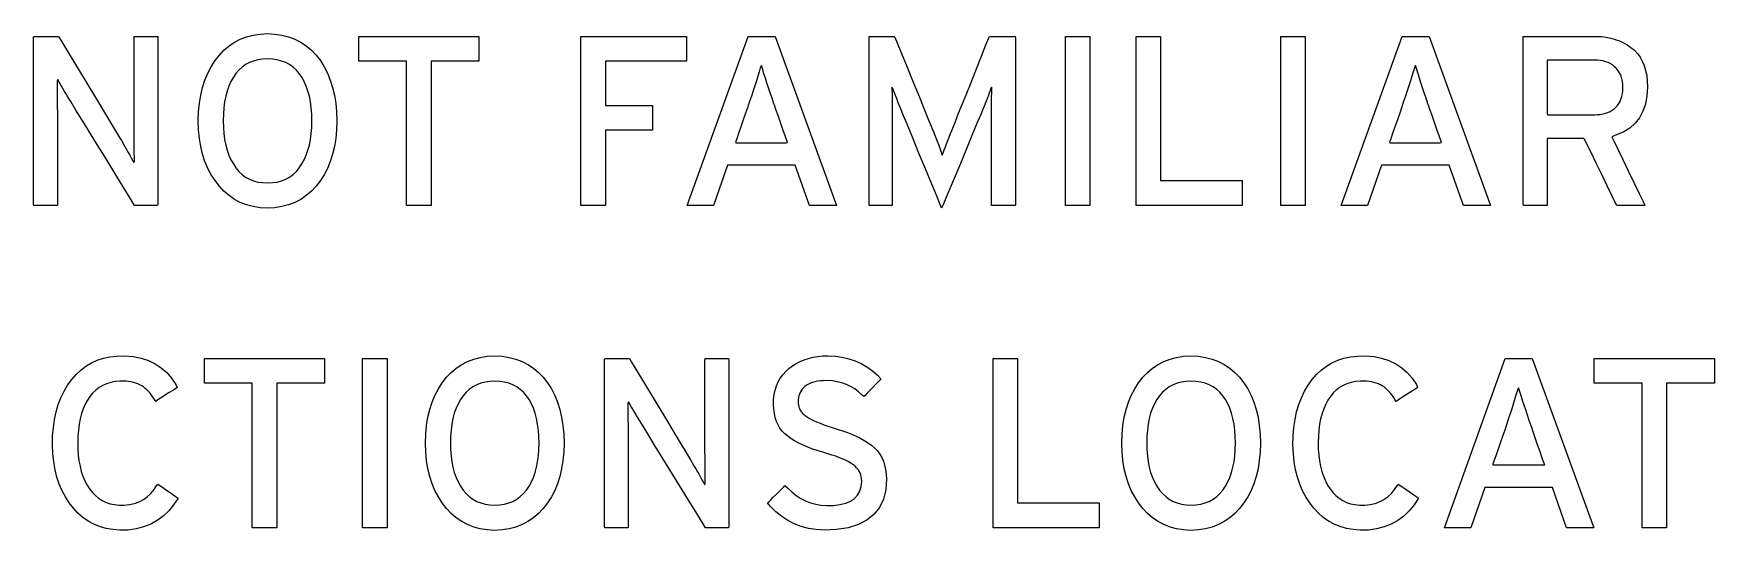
# Model space of a CAD drawing. Extents: x 1 to 47.7, y 0.2 to 33.4.
# Drawn here: x 3.516 to 6.127, y 24.892 to 25.662 of the extents above; entities that cross this region are included whole.
import ezdxf

# ---------------------------------------------------------------- set-up
doc = ezdxf.new("R2010")
doc.units = 0
doc.header["$MEASUREMENT"] = 0
doc.layers.add('6_0____DWG', color=7, linetype='CONTINUOUS')

msp = doc.modelspace()

# ---------------------------------------------------------------- linework, layer by layer
at = {"layer": '6_0____DWG'}
for points in [[(3.9873, 25.5271), (3.9869, 25.5132), (3.9856, 25.4999), (3.9836, 25.4872), (3.9808, 25.4753), (3.9772, 25.464), (3.9729, 25.4534), (3.9678, 25.4435), (3.9619, 25.4343), (3.9551, 25.4256), (3.9478, 25.4178), (3.9398, 25.4111), (3.9312, 25.4053), (3.922, 25.4006), (3.9123, 25.3968), (3.902, 25.3941), (3.891, 25.3923), (3.8795, 25.3916), (3.8681, 25.3923), (3.8573, 25.3941), (3.847, 25.3968), (3.8374, 25.4006), (3.8284, 25.4053), (3.8199, 25.4111), (3.8121, 25.4178), (3.8049, 25.4256), (3.7982, 25.4343), (3.7921, 25.4435), (3.7869, 25.4534), (3.7824, 25.464), (3.7787, 25.4753), (3.7759, 25.4872), (3.7738, 25.4999), (3.7725, 25.5132), (3.7721, 25.5271), (3.7725, 25.5411), (3.7738, 25.5544), (3.7759, 25.5671), (3.7787, 25.5791), (3.7824, 25.5904), (3.7869, 25.6011), (3.7921, 25.6111), (3.7982, 25.6205), (3.8049, 25.6291), (3.8121, 25.6368), (3.8199, 25.6434), (3.8284, 25.6491), (3.8374, 25.6538), (3.847, 25.6574), (3.8573, 25.6601), (3.8681, 25.6618), (3.8795, 25.6624), (3.891, 25.6618), (3.902, 25.6601), (3.9123, 25.6574), (3.922, 25.6538), (3.9312, 25.6491), (3.9398, 25.6434), (3.9478, 25.6368), (3.9551, 25.6291), (3.9619, 25.6205), (3.9678, 25.6111), (3.9729, 25.6011), (3.9772, 25.5904), (3.9808, 25.5791), (3.9836, 25.5671), (3.9856, 25.5544), (3.9869, 25.5411)], [(3.6733, 25.3958), (3.6696, 25.4018), (3.6598, 25.4179), (3.6456, 25.4409), (3.6289, 25.468), (3.6115, 25.4962), (3.5954, 25.5225), (3.5822, 25.5438), (3.574, 25.5573), (3.5713, 25.5616), (3.5688, 25.5657), (3.5665, 25.5697), (3.5641, 25.5736), (3.5619, 25.5774), (3.5598, 25.581), (3.5577, 25.5845), (3.5557, 25.588), (3.5538, 25.5913), (3.553, 25.5891), (3.553, 25.5828), (3.5531, 25.5763), (3.5531, 25.5696), (3.5531, 25.5627), (3.5532, 25.5556), (3.5532, 25.5482), (3.5533, 25.5407), (3.5534, 25.533), (3.5534, 25.5282), (3.5534, 25.516), (3.5534, 25.4976), (3.5534, 25.4755), (3.5534, 25.4522), (3.5534, 25.4301), (3.5534, 25.4117), (3.5534, 25.3995), (3.5534, 25.3958), (3.5516, 25.3958), (3.5478, 25.3958), (3.5424, 25.3958), (3.5363, 25.3958), (3.53, 25.3958), (3.5242, 25.3958), (3.5196, 25.3958), (3.5169, 25.3958), (3.5164, 25.3977), (3.5164, 25.4147), (3.5164, 25.4456), (3.5164, 25.4857), (3.5164, 25.5303), (3.5164, 25.5744), (3.5164, 25.6135), (3.5164, 25.6428), (3.5164, 25.6574), (3.5172, 25.6582), (3.5204, 25.6582), (3.5254, 25.6582), (3.5316, 25.6582), (3.5382, 25.6582), (3.5446, 25.6582), (3.5501, 25.6582), (3.5538, 25.6582), (3.5553, 25.6582), (3.5588, 25.6524), (3.5682, 25.6368), (3.5817, 25.6143), (3.5976, 25.588), (3.6142, 25.5606), (3.6296, 25.535), (3.6421, 25.5142), (3.65, 25.5011), (3.6527, 25.4966), (3.6556, 25.4918), (3.6583, 25.4871), (3.6609, 25.4825), (3.6634, 25.4782), (3.6657, 25.474), (3.668, 25.4699), (3.6701, 25.4661), (3.6722, 25.4624), (3.6729, 25.4645), (3.6729, 25.471), (3.6728, 25.4777), (3.6728, 25.4846), (3.6727, 25.4916), (3.6727, 25.4989), (3.6726, 25.5063), (3.6726, 25.5139), (3.6726, 25.5217), (3.6726, 25.5265), (3.6726, 25.5386), (3.6726, 25.5569), (3.6726, 25.5789), (3.6726, 25.6021), (3.6726, 25.6241), (3.6726, 25.6424), (3.6726, 25.6546), (3.6727, 25.6582), (3.6744, 25.6582), (3.6782, 25.6582), (3.6836, 25.6582), (3.6897, 25.6582), (3.696, 25.6582), (3.7018, 25.6582), (3.7064, 25.6582), (3.7091, 25.6582), (3.7096, 25.6564), (3.7096, 25.6394), (3.7096, 25.6084), (3.7096, 25.5683), (3.7096, 25.5238), (3.7096, 25.4796), (3.7096, 25.4405), (3.7096, 25.4113), (3.7096, 25.3967), (3.7089, 25.3958), (3.7059, 25.3958), (3.7012, 25.3958), (3.6954, 25.3958), (3.6892, 25.3958), (3.6833, 25.3958), (3.6782, 25.3958), (3.6747, 25.3958)], [(5.004, 25.3957), (5.004, 25.4007), (5.004, 25.4141), (5.004, 25.4333), (5.004, 25.4559), (5.004, 25.4796), (5.004, 25.5017), (5.004, 25.5198), (5.004, 25.5315), (5.004, 25.536), (5.004, 25.5424), (5.004, 25.5485), (5.0041, 25.5543), (5.0041, 25.5598), (5.0042, 25.5649), (5.0043, 25.5698), (5.0045, 25.5743), (5.0046, 25.5785), (5.0041, 25.5792), (5.0027, 25.5755), (5.0011, 25.5715), (4.9995, 25.5672), (4.9977, 25.5626), (4.9957, 25.5577), (4.9937, 25.5526), (4.9915, 25.5471), (4.9892, 25.5413), (4.9874, 25.5369), (4.9825, 25.5254), (4.9747, 25.5067), (4.965, 25.4836), (4.9546, 25.4585), (4.9444, 25.4341), (4.9356, 25.4131), (4.9293, 25.3981), (4.9266, 25.3917), (4.9249, 25.3959), (4.9194, 25.4092), (4.9111, 25.4291), (4.9013, 25.4529), (4.8909, 25.4781), (4.8811, 25.5019), (4.8728, 25.5218), (4.8673, 25.5351), (4.8653, 25.54), (4.863, 25.5458), (4.8608, 25.5514), (4.8587, 25.5566), (4.8568, 25.5616), (4.8549, 25.5662), (4.8532, 25.5706), (4.8516, 25.5746), (4.8501, 25.5784), (4.8493, 25.5794), (4.8494, 25.5753), (4.8496, 25.5708), (4.8497, 25.566), (4.8498, 25.561), (4.8498, 25.5556), (4.8499, 25.5498), (4.8499, 25.5438), (4.85, 25.5375), (4.85, 25.533), (4.85, 25.523), (4.85, 25.5061), (4.85, 25.4847), (4.85, 25.4612), (4.85, 25.4381), (4.85, 25.4179), (4.85, 25.4031), (4.85, 25.396), (4.8492, 25.3957), (4.8461, 25.3957), (4.8415, 25.3957), (4.8358, 25.3957), (4.8297, 25.3957), (4.8238, 25.3957), (4.8188, 25.3957), (4.8154, 25.3957), (4.8141, 25.3957), (4.8141, 25.4052), (4.8141, 25.4304), (4.8141, 25.4668), (4.8141, 25.5096), (4.8141, 25.5542), (4.8141, 25.596), (4.8141, 25.6303), (4.8141, 25.6524), (4.8142, 25.6582), (4.8162, 25.6582), (4.8204, 25.6582), (4.8261, 25.6582), (4.8327, 25.6582), (4.8393, 25.6582), (4.8454, 25.6582), (4.8502, 25.6582), (4.853, 25.6582), (4.8539, 25.6572), (4.8576, 25.6481), (4.8642, 25.6317), (4.8729, 25.6105), (4.8824, 25.587), (4.892, 25.5636), (4.9004, 25.5428), (4.9068, 25.5271), (4.9101, 25.519), (4.912, 25.5146), (4.9143, 25.5089), (4.9165, 25.5034), (4.9186, 25.4981), (4.9206, 25.4929), (4.9225, 25.4879), (4.9243, 25.483), (4.926, 25.4784), (4.9275, 25.4738), (4.9291, 25.4773), (4.9307, 25.4819), (4.9325, 25.4866), (4.9343, 25.4916), (4.9363, 25.4967), (4.9383, 25.502), (4.9405, 25.5075), (4.9428, 25.5132), (4.9449, 25.5185), (4.9474, 25.5246), (4.953, 25.5388), (4.961, 25.5587), (4.9702, 25.5817), (4.9796, 25.6054), (4.9884, 25.6274), (4.9954, 25.645), (4.9998, 25.6559), (5.0009, 25.6582), (5.0032, 25.6582), (5.0078, 25.6582), (5.0138, 25.6582), (5.0206, 25.6582), (5.0275, 25.6582), (5.0336, 25.6582), (5.0384, 25.6582), (5.041, 25.6582), (5.0413, 25.6552), (5.0413, 25.6364), (5.0413, 25.6044), (5.0413, 25.5639), (5.0413, 25.5195), (5.0413, 25.4759), (5.0413, 25.4377), (5.0413, 25.4096), (5.0413, 25.3962), (5.0405, 25.3957), (5.0373, 25.3957), (5.0324, 25.3957), (5.0265, 25.3957), (5.0202, 25.3957), (5.0141, 25.3957), (5.0089, 25.3957), (5.0053, 25.3957)], [(6.0229, 25.5798), (6.022, 25.5658), (6.0196, 25.5532), (6.0157, 25.542), (6.0104, 25.532), (6.0037, 25.5234), (5.9955, 25.516), (5.9858, 25.51), (5.9748, 25.5054), (5.9672, 25.5025), (5.9704, 25.4959), (5.9765, 25.4834), (5.9844, 25.4669), (5.9933, 25.4486), (6.0021, 25.4304), (6.01, 25.4142), (6.0158, 25.4021), (6.0187, 25.3961), (6.018, 25.3958), (6.0143, 25.3958), (6.0085, 25.3958), (6.0014, 25.3958), (5.9938, 25.3958), (5.9865, 25.3958), (5.9804, 25.3958), (5.9763, 25.3958), (5.9749, 25.3959), (5.9727, 25.4004), (5.9675, 25.4111), (5.9602, 25.4262), (5.9517, 25.4437), (5.943, 25.4615), (5.9351, 25.4779), (5.9288, 25.4909), (5.9251, 25.4985), (5.9241, 25.4997), (5.9202, 25.4997), (5.9133, 25.4997), (5.9043, 25.4997), (5.8945, 25.4997), (5.8848, 25.4997), (5.8763, 25.4997), (5.87, 25.4997), (5.8672, 25.4997), (5.8671, 25.4971), (5.8671, 25.4878), (5.8671, 25.4737), (5.8671, 25.4567), (5.8671, 25.4388), (5.8671, 25.4218), (5.8671, 25.4077), (5.8671, 25.3985), (5.8671, 25.3958), (5.8652, 25.3958), (5.8612, 25.3958), (5.8556, 25.3958), (5.8493, 25.3958), (5.8429, 25.3958), (5.8371, 25.3958), (5.8326, 25.3958), (5.8301, 25.3958), (5.8298, 25.3988), (5.8298, 25.418), (5.8298, 25.4508), (5.8298, 25.4922), (5.8298, 25.5374), (5.8298, 25.5815), (5.8298, 25.6195), (5.8298, 25.6467), (5.8298, 25.6581), (5.8332, 25.6582), (5.8437, 25.6582), (5.8592, 25.6582), (5.8776, 25.6582), (5.8969, 25.6582), (5.9149, 25.6582), (5.9297, 25.6582), (5.939, 25.6582), (5.9434, 25.6582), (5.9512, 25.6578), (5.9586, 25.6569), (5.9658, 25.6555), (5.9727, 25.6536), (5.9792, 25.6513), (5.9855, 25.6484), (5.9914, 25.645), (5.997, 25.6411), (6.0024, 25.6366), (6.0071, 25.6315), (6.0112, 25.6259), (6.0147, 25.6196), (6.0176, 25.6128), (6.0199, 25.6054), (6.0215, 25.5975), (6.0225, 25.5889)], [(3.9486, 25.5271), (3.9483, 25.5374), (3.9476, 25.5472), (3.9464, 25.5565), (3.9447, 25.5652), (3.9425, 25.5733), (3.9399, 25.581), (3.9368, 25.5881), (3.9332, 25.5947), (3.929, 25.6006), (3.9245, 25.6059), (3.9194, 25.6104), (3.9139, 25.6143), (3.9079, 25.6174), (3.9015, 25.6199), (3.8946, 25.6217), (3.8873, 25.6228), (3.8795, 25.6233), (3.8719, 25.6228), (3.8647, 25.6217), (3.8579, 25.6199), (3.8516, 25.6174), (3.8457, 25.6143), (3.8403, 25.6104), (3.8353, 25.6059), (3.8307, 25.6006), (3.8266, 25.5947), (3.8229, 25.5881), (3.8197, 25.581), (3.817, 25.5733), (3.8148, 25.5652), (3.813, 25.5565), (3.8118, 25.5472), (3.8111, 25.5374), (3.8108, 25.5271), (3.8111, 25.5169), (3.8118, 25.5073), (3.813, 25.4981), (3.8148, 25.4895), (3.817, 25.4814), (3.8197, 25.4738), (3.8229, 25.4668), (3.8266, 25.4603), (3.8307, 25.4542), (3.8353, 25.4487), (3.8403, 25.444), (3.8457, 25.4399), (3.8516, 25.4366), (3.8579, 25.4341), (3.8647, 25.4322), (3.8719, 25.4312), (3.8795, 25.4308), (3.8873, 25.4312), (3.8946, 25.4322), (3.9015, 25.4341), (3.9079, 25.4366), (3.9139, 25.4399), (3.9194, 25.444), (3.9245, 25.4487), (3.929, 25.4542), (3.9332, 25.4603), (3.9368, 25.4668), (3.9399, 25.4738), (3.9425, 25.4814), (3.9447, 25.4895), (3.9464, 25.4981), (3.9476, 25.5073), (3.9483, 25.5169)], [(4.6661, 25.5537), (4.6632, 25.5623), (4.6604, 25.5706), (4.6578, 25.5785), (4.6553, 25.5861), (4.6529, 25.5933), (4.6507, 25.6002), (4.6487, 25.6067), (4.6467, 25.6129), (4.645, 25.6093), (4.6431, 25.603), (4.6411, 25.5962), (4.6389, 25.5891), (4.6365, 25.5816), (4.6339, 25.5738), (4.6312, 25.5655), (4.6283, 25.5569), (4.6268, 25.5524), (4.6251, 25.5473), (4.6222, 25.539), (4.6186, 25.5287), (4.6148, 25.5178), (4.6112, 25.5075), (4.6083, 25.4992), (4.6066, 25.4941), (4.6068, 25.4932), (4.6125, 25.4932), (4.623, 25.4932), (4.6365, 25.4932), (4.6512, 25.4932), (4.6653, 25.4932), (4.6772, 25.4932), (4.685, 25.4932), (4.6872, 25.4933), (4.686, 25.4967), (4.6835, 25.5039), (4.6801, 25.5137), (4.6763, 25.5246), (4.6725, 25.5353), (4.6693, 25.5446), (4.667, 25.5512)], [(5.6818, 25.5537), (5.6789, 25.5623), (5.6761, 25.5706), (5.6735, 25.5785), (5.671, 25.5861), (5.6686, 25.5933), (5.6664, 25.6002), (5.6643, 25.6067), (5.6624, 25.6129), (5.6607, 25.6093), (5.6588, 25.603), (5.6568, 25.5962), (5.6546, 25.5891), (5.6522, 25.5816), (5.6496, 25.5738), (5.6469, 25.5655), (5.644, 25.5569), (5.6425, 25.5524), (5.6407, 25.5473), (5.6379, 25.539), (5.6343, 25.5287), (5.6305, 25.5178), (5.6269, 25.5075), (5.624, 25.4992), (5.6223, 25.4941), (5.6225, 25.4932), (5.6282, 25.4932), (5.6387, 25.4932), (5.6522, 25.4932), (5.6668, 25.4932), (5.681, 25.4932), (5.6929, 25.4932), (5.7007, 25.4932), (5.7028, 25.4933), (5.7017, 25.4967), (5.6991, 25.5039), (5.6958, 25.5137), (5.692, 25.5246), (5.6882, 25.5353), (5.685, 25.5446), (5.6827, 25.5512)], [(5.9845, 25.5787), (5.9843, 25.5835), (5.9837, 25.5881), (5.9829, 25.5923), (5.9817, 25.5963), (5.9802, 25.6), (5.9784, 25.6033), (5.9763, 25.6064), (5.9739, 25.6091), (5.9712, 25.6117), (5.9682, 25.614), (5.965, 25.6159), (5.9615, 25.6176), (5.9578, 25.6189), (5.9539, 25.62), (5.9497, 25.6207), (5.9452, 25.6211), (5.9412, 25.6213), (5.9375, 25.6213), (5.9293, 25.6213), (5.918, 25.6213), (5.9051, 25.6213), (5.8921, 25.6213), (5.8805, 25.6213), (5.8718, 25.6213), (5.8674, 25.6213), (5.8671, 25.6195), (5.8671, 25.6122), (5.8671, 25.6006), (5.8671, 25.5864), (5.8671, 25.5714), (5.8671, 25.5573), (5.8671, 25.5457), (5.8671, 25.5383), (5.8674, 25.5366), (5.8718, 25.5366), (5.8805, 25.5366), (5.8921, 25.5366), (5.9051, 25.5366), (5.918, 25.5366), (5.9293, 25.5366), (5.9375, 25.5366), (5.9412, 25.5366), (5.9452, 25.5367), (5.9495, 25.5371), (5.9537, 25.5378), (5.9576, 25.5388), (5.9612, 25.5401), (5.9647, 25.5417), (5.9679, 25.5435), (5.9709, 25.5457), (5.9736, 25.5482), (5.9761, 25.5509), (5.9783, 25.5539), (5.9801, 25.5573), (5.9816, 25.5609), (5.9828, 25.5649), (5.9837, 25.5692), (5.9843, 25.5738)], [(4.3402, 25.0271), (4.3397, 25.0132), (4.3385, 24.9999), (4.3364, 24.9872), (4.3337, 24.9753), (4.3301, 24.964), (4.3257, 24.9534), (4.3206, 24.9435), (4.3147, 24.9343), (4.308, 24.9256), (4.3006, 24.9178), (4.2926, 24.9111), (4.284, 24.9053), (4.2749, 24.9006), (4.2651, 24.8968), (4.2548, 24.8941), (4.2439, 24.8923), (4.2324, 24.8916), (4.2209, 24.8923), (4.2101, 24.8941), (4.1999, 24.8968), (4.1903, 24.9006), (4.1812, 24.9053), (4.1728, 24.9111), (4.165, 24.9178), (4.1577, 24.9256), (4.151, 24.9343), (4.145, 24.9435), (4.1397, 24.9534), (4.1353, 24.964), (4.1316, 24.9753), (4.1287, 24.9872), (4.1267, 24.9999), (4.1254, 25.0132), (4.1249, 25.0271), (4.1254, 25.0411), (4.1267, 25.0544), (4.1287, 25.0671), (4.1316, 25.0791), (4.1353, 25.0904), (4.1397, 25.1011), (4.145, 25.1111), (4.151, 25.1205), (4.1577, 25.1291), (4.165, 25.1368), (4.1728, 25.1434), (4.1812, 25.1491), (4.1903, 25.1538), (4.1999, 25.1574), (4.2101, 25.1601), (4.2209, 25.1618), (4.2324, 25.1624), (4.2439, 25.1618), (4.2548, 25.1601), (4.2651, 25.1574), (4.2749, 25.1538), (4.284, 25.1491), (4.2926, 25.1434), (4.3006, 25.1368), (4.308, 25.1291), (4.3147, 25.1205), (4.3206, 25.1111), (4.3257, 25.1011), (4.3301, 25.0904), (4.3337, 25.0791), (4.3364, 25.0671), (4.3385, 25.0544), (4.3397, 25.0411)], [(4.8408, 24.9712), (4.8397, 24.9546), (4.8362, 24.94), (4.8302, 24.9273), (4.8218, 24.9165), (4.8108, 24.9077), (4.7974, 24.9007), (4.7816, 24.8958), (4.7633, 24.8927), (4.7442, 24.8917), (4.7317, 24.8927), (4.7198, 24.8947), (4.7085, 24.8978), (4.6978, 24.9019), (4.6877, 24.907), (4.6782, 24.9131), (4.6693, 24.9203), (4.661, 24.9284), (4.6564, 24.9342), (4.658, 24.9358), (4.6611, 24.9389), (4.6652, 24.943), (4.6698, 24.9475), (4.6743, 24.9521), (4.6784, 24.9562), (4.6816, 24.9593), (4.6833, 24.9611), (4.6872, 24.9574), (4.6939, 24.9512), (4.7008, 24.9458), (4.7079, 24.9413), (4.7153, 24.9375), (4.723, 24.9344), (4.731, 24.9322), (4.7392, 24.9308), (4.7476, 24.9301), (4.7584, 24.9303), (4.7687, 24.9316), (4.7776, 24.9338), (4.7851, 24.937), (4.7913, 24.9412), (4.7961, 24.9464), (4.7995, 24.9526), (4.8016, 24.9598), (4.8024, 24.968), (4.8022, 24.9715), (4.8018, 24.9748), (4.801, 24.9778), (4.7999, 24.9808), (4.7985, 24.9836), (4.7967, 24.9862), (4.7946, 24.9888), (4.7923, 24.9912), (4.7895, 24.9934), (4.7862, 24.9956), (4.7825, 24.9979), (4.7782, 25), (4.7735, 25.0022), (4.7682, 25.0043), (4.7625, 25.0065), (4.7563, 25.0085), (4.7496, 25.0106), (4.7419, 25.0128), (4.7333, 25.0155), (4.7252, 25.0183), (4.7176, 25.0212), (4.7105, 25.0243), (4.704, 25.0275), (4.698, 25.0308), (4.6925, 25.0343), (4.6875, 25.0379), (4.683, 25.0416), (4.679, 25.0456), (4.6755, 25.0502), (4.6726, 25.0552), (4.6701, 25.0606), (4.6682, 25.0665), (4.6668, 25.0729), (4.6658, 25.0798), (4.6654, 25.0871), (4.6656, 25.0948), (4.6665, 25.1022), (4.6679, 25.1091), (4.67, 25.1157), (4.6727, 25.1219), (4.676, 25.1278), (4.6799, 25.1332), (4.6844, 25.1383), (4.6895, 25.1429), (4.695, 25.147), (4.7007, 25.1506), (4.7068, 25.1537), (4.7132, 25.1563), (4.7199, 25.1585), (4.727, 25.1602), (4.7343, 25.1614), (4.742, 25.1622), (4.7504, 25.1624), (4.7616, 25.1618), (4.7723, 25.1603), (4.7825, 25.1579), (4.7923, 25.1546), (4.8017, 25.1503), (4.8106, 25.1452), (4.819, 25.1392), (4.827, 25.1323), (4.8324, 25.1267), (4.8309, 25.1252), (4.828, 25.1221), (4.824, 25.118), (4.8195, 25.1134), (4.815, 25.1087), (4.8109, 25.1044), (4.8077, 25.1011), (4.8058, 25.0991), (4.803, 25.1015), (4.7975, 25.1066), (4.7916, 25.111), (4.7853, 25.1148), (4.7788, 25.1179), (4.7718, 25.1204), (4.7646, 25.1222), (4.757, 25.1234), (4.749, 25.124), (4.743, 25.1239), (4.7383, 25.1236), (4.7339, 25.123), (4.7299, 25.1222), (4.7261, 25.1212), (4.7227, 25.12), (4.7196, 25.1185), (4.7168, 25.1168), (4.7143, 25.1149), (4.7121, 25.1128), (4.7101, 25.1105), (4.7085, 25.1081), (4.707, 25.1056), (4.7059, 25.1029), (4.705, 25.1002), (4.7043, 25.0973), (4.704, 25.0943), (4.7038, 25.0913), (4.7039, 25.0897), (4.704, 25.0883), (4.7041, 25.0869), (4.7044, 25.0855), (4.7047, 25.0842), (4.705, 25.0829), (4.7054, 25.0817), (4.7059, 25.0805), (4.7065, 25.0793), (4.7071, 25.0781), (4.7078, 25.0768), (4.7087, 25.0756), (4.7097, 25.0744), (4.7107, 25.0732), (4.7119, 25.0721), (4.7132, 25.0709), (4.7145, 25.0698), (4.7166, 25.0683), (4.7198, 25.0662), (4.7235, 25.0641), (4.7278, 25.062), (4.7325, 25.0599), (4.7378, 25.0578), (4.7436, 25.0556), (4.7498, 25.0535), (4.7566, 25.0513), (4.7646, 25.0488), (4.7728, 25.0462), (4.7806, 25.0434), (4.7879, 25.0404), (4.7948, 25.0373), (4.8012, 25.034), (4.8073, 25.0306), (4.8129, 25.027), (4.818, 25.0233), (4.8227, 25.0193), (4.8269, 25.0149), (4.8305, 25.01), (4.8336, 25.0046), (4.8361, 24.9989), (4.8381, 24.9926), (4.8396, 24.9859), (4.8404, 24.9788)], [(5.4216, 25.0271), (5.4211, 25.0132), (5.4199, 24.9999), (5.4179, 24.9872), (5.4151, 24.9753), (5.4115, 24.964), (5.4071, 24.9534), (5.402, 24.9435), (5.3961, 24.9343), (5.3894, 24.9256), (5.382, 24.9178), (5.374, 24.9111), (5.3655, 24.9053), (5.3563, 24.9006), (5.3466, 24.8968), (5.3362, 24.8941), (5.3253, 24.8923), (5.3138, 24.8916), (5.3024, 24.8923), (5.2915, 24.8941), (5.2813, 24.8968), (5.2717, 24.9006), (5.2626, 24.9053), (5.2542, 24.9111), (5.2464, 24.9178), (5.2391, 24.9256), (5.2324, 24.9343), (5.2264, 24.9435), (5.2211, 24.9534), (5.2167, 24.964), (5.213, 24.9753), (5.2101, 24.9872), (5.2081, 24.9999), (5.2068, 25.0132), (5.2063, 25.0271), (5.2068, 25.0411), (5.2081, 25.0544), (5.2101, 25.0671), (5.213, 25.0791), (5.2167, 25.0904), (5.2211, 25.1011), (5.2264, 25.1111), (5.2324, 25.1205), (5.2391, 25.1291), (5.2464, 25.1368), (5.2542, 25.1434), (5.2626, 25.1491), (5.2717, 25.1538), (5.2813, 25.1574), (5.2915, 25.1601), (5.3024, 25.1618), (5.3138, 25.1624), (5.3253, 25.1618), (5.3362, 25.1601), (5.3466, 25.1574), (5.3563, 25.1538), (5.3655, 25.1491), (5.374, 25.1434), (5.382, 25.1368), (5.3894, 25.1291), (5.3961, 25.1205), (5.402, 25.1111), (5.4071, 25.1011), (5.4115, 25.0904), (5.4151, 25.0791), (5.4179, 25.0671), (5.4199, 25.0544), (5.4211, 25.0411)], [(3.7407, 24.9418), (3.7339, 24.9312), (3.7262, 24.9218), (3.7177, 24.9137), (3.7084, 24.9068), (3.6983, 24.9012), (3.6873, 24.8969), (3.6756, 24.8939), (3.663, 24.8921), (3.6503, 24.8917), (3.6393, 24.8927), (3.6289, 24.8946), (3.619, 24.8974), (3.6097, 24.9012), (3.601, 24.906), (3.5929, 24.9117), (3.5853, 24.9184), (3.5783, 24.926), (3.5717, 24.9344), (3.5659, 24.9434), (3.5607, 24.9531), (3.5563, 24.9634), (3.5527, 24.9743), (3.5499, 24.9858), (3.5477, 24.998), (3.5464, 25.0109), (3.5458, 25.0243), (3.546, 25.0381), (3.5471, 25.0512), (3.5489, 25.0637), (3.5515, 25.0755), (3.5548, 25.0868), (3.5589, 25.0974), (3.5637, 25.1074), (3.5693, 25.1167), (3.5756, 25.1255), (3.5824, 25.1334), (3.5898, 25.1403), (3.5977, 25.1463), (3.6062, 25.1514), (3.6152, 25.1555), (3.6248, 25.1586), (3.635, 25.1608), (3.6458, 25.1621), (3.6579, 25.1623), (3.6712, 25.1612), (3.6835, 25.1588), (3.6948, 25.1551), (3.7052, 25.1502), (3.7147, 25.144), (3.7232, 25.1365), (3.7307, 25.1278), (3.7373, 25.1178), (3.7392, 25.1132), (3.7367, 25.1115), (3.7325, 25.1088), (3.7272, 25.1054), (3.7215, 25.1017), (3.7159, 25.0981), (3.711, 25.095), (3.7075, 25.0927), (3.706, 25.0917), (3.7041, 25.0948), (3.7018, 25.0982), (3.6995, 25.1014), (3.6972, 25.1044), (3.6948, 25.1071), (3.6923, 25.1097), (3.6897, 25.112), (3.6871, 25.1141), (3.6844, 25.116), (3.6815, 25.1176), (3.6784, 25.119), (3.675, 25.1202), (3.6716, 25.1212), (3.6679, 25.122), (3.664, 25.1226), (3.66, 25.123), (3.6558, 25.1232), (3.6502, 25.1232), (3.6429, 25.1225), (3.6361, 25.1212), (3.6297, 25.1192), (3.6237, 25.1166), (3.6181, 25.1133), (3.613, 25.1094), (3.6083, 25.1049), (3.604, 25.0996), (3.6, 25.0937), (3.5965, 25.0873), (3.5934, 25.0803), (3.5909, 25.0728), (3.5887, 25.0648), (3.5871, 25.0563), (3.5859, 25.0473), (3.5851, 25.0378), (3.5849, 25.0278), (3.5851, 25.0178), (3.5857, 25.0084), (3.5869, 24.9994), (3.5885, 24.991), (3.5905, 24.983), (3.5931, 24.9755), (3.5961, 24.9685), (3.5995, 24.962), (3.6034, 24.956), (3.6077, 24.9504), (3.6123, 24.9456), (3.6174, 24.9414), (3.6229, 24.9379), (3.6289, 24.9351), (3.6352, 24.933), (3.642, 24.9316), (3.6492, 24.9309), (3.6573, 24.9309), (3.6655, 24.9317), (3.6732, 24.9334), (3.6803, 24.936), (3.6869, 24.9394), (3.693, 24.9437), (3.6986, 24.9488), (3.7036, 24.9548), (3.708, 24.9617), (3.7098, 24.9632), (3.7124, 24.9614), (3.7165, 24.9586), (3.7215, 24.9551), (3.7269, 24.9513), (3.7321, 24.9478), (3.7365, 24.9447), (3.7396, 24.9426)], [(4.5597, 24.8958), (4.5561, 24.9018), (4.5462, 24.9179), (4.532, 24.9409), (4.5153, 24.968), (4.498, 24.9962), (4.4818, 25.0225), (4.4687, 25.0438), (4.4604, 25.0573), (4.4577, 25.0616), (4.4553, 25.0657), (4.4529, 25.0697), (4.4506, 25.0736), (4.4483, 25.0774), (4.4462, 25.081), (4.4441, 25.0845), (4.4421, 25.088), (4.4402, 25.0913), (4.4394, 25.0891), (4.4394, 25.0828), (4.4395, 25.0763), (4.4395, 25.0696), (4.4395, 25.0627), (4.4396, 25.0556), (4.4396, 25.0482), (4.4397, 25.0407), (4.4398, 25.033), (4.4398, 25.0282), (4.4398, 25.016), (4.4398, 24.9976), (4.4398, 24.9755), (4.4398, 24.9522), (4.4398, 24.9301), (4.4398, 24.9117), (4.4398, 24.8995), (4.4398, 24.8958), (4.4381, 24.8958), (4.4342, 24.8958), (4.4288, 24.8958), (4.4227, 24.8958), (4.4164, 24.8958), (4.4106, 24.8958), (4.406, 24.8958), (4.4033, 24.8958), (4.4029, 24.8977), (4.4029, 24.9147), (4.4029, 24.9456), (4.4029, 24.9857), (4.4029, 25.0303), (4.4029, 25.0744), (4.4029, 25.1135), (4.4029, 25.1428), (4.4029, 25.1574), (4.4036, 25.1582), (4.4068, 25.1582), (4.4118, 25.1582), (4.418, 25.1582), (4.4246, 25.1582), (4.431, 25.1582), (4.4365, 25.1582), (4.4403, 25.1582), (4.4417, 25.1582), (4.4452, 25.1524), (4.4546, 25.1368), (4.4681, 25.1143), (4.4841, 25.088), (4.5006, 25.0606), (4.516, 25.035), (4.5286, 25.0142), (4.5365, 25.0011), (4.5391, 24.9966), (4.542, 24.9918), (4.5447, 24.9871), (4.5473, 24.9825), (4.5498, 24.9782), (4.5522, 24.974), (4.5544, 24.9699), (4.5566, 24.9661), (4.5586, 24.9624), (4.5594, 24.9645), (4.5593, 24.971), (4.5592, 24.9777), (4.5592, 24.9846), (4.5591, 24.9916), (4.5591, 24.9989), (4.5591, 25.0063), (4.559, 25.0139), (4.559, 25.0217), (4.559, 25.0265), (4.559, 25.0386), (4.559, 25.0569), (4.559, 25.0789), (4.559, 25.1021), (4.559, 25.1241), (4.559, 25.1424), (4.559, 25.1546), (4.5591, 25.1582), (4.5608, 25.1582), (4.5646, 25.1582), (4.57, 25.1582), (4.5762, 25.1582), (4.5825, 25.1582), (4.5882, 25.1582), (4.5928, 25.1582), (4.5955, 25.1582), (4.596, 25.1564), (4.596, 25.1394), (4.596, 25.1084), (4.596, 25.0683), (4.596, 25.0238), (4.596, 24.9796), (4.596, 24.9405), (4.596, 24.9113), (4.596, 24.8967), (4.5953, 24.8958), (4.5923, 24.8958), (4.5876, 24.8958), (4.5818, 24.8958), (4.5756, 24.8958), (4.5697, 24.8958), (4.5646, 24.8958), (4.5611, 24.8958)], [(5.6672, 24.9418), (5.6603, 24.9312), (5.6527, 24.9218), (5.6442, 24.9137), (5.6348, 24.9068), (5.6247, 24.9012), (5.6138, 24.8969), (5.602, 24.8939), (5.5895, 24.8921), (5.5767, 24.8917), (5.5657, 24.8927), (5.5553, 24.8946), (5.5455, 24.8974), (5.5362, 24.9012), (5.5275, 24.906), (5.5193, 24.9117), (5.5117, 24.9184), (5.5047, 24.926), (5.4982, 24.9344), (5.4923, 24.9434), (5.4872, 24.9531), (5.4828, 24.9634), (5.4792, 24.9743), (5.4763, 24.9858), (5.4742, 24.998), (5.4728, 25.0109), (5.4722, 25.0243), (5.4725, 25.0381), (5.4736, 25.0512), (5.4754, 25.0637), (5.4779, 25.0755), (5.4813, 25.0868), (5.4853, 25.0974), (5.4902, 25.1074), (5.4957, 25.1167), (5.5021, 25.1255), (5.5089, 25.1334), (5.5162, 25.1403), (5.5241, 25.1463), (5.5326, 25.1514), (5.5417, 25.1555), (5.5513, 25.1586), (5.5615, 25.1608), (5.5722, 25.1621), (5.5844, 25.1623), (5.5976, 25.1612), (5.6099, 25.1588), (5.6213, 25.1551), (5.6317, 25.1502), (5.6411, 25.144), (5.6496, 25.1365), (5.6572, 25.1278), (5.6638, 25.1178), (5.6657, 25.1132), (5.6632, 25.1115), (5.6589, 25.1088), (5.6537, 25.1054), (5.6479, 25.1017), (5.6423, 25.0981), (5.6375, 25.095), (5.634, 25.0927), (5.6324, 25.0917), (5.6305, 25.0948), (5.6283, 25.0982), (5.626, 25.1014), (5.6236, 25.1044), (5.6212, 25.1071), (5.6187, 25.1097), (5.6162, 25.112), (5.6136, 25.1141), (5.6109, 25.116), (5.6079, 25.1176), (5.6048, 25.119), (5.6015, 25.1202), (5.598, 25.1212), (5.5943, 25.122), (5.5905, 25.1226), (5.5865, 25.123), (5.5823, 25.1232), (5.5767, 25.1232), (5.5694, 25.1225), (5.5626, 25.1212), (5.5561, 25.1192), (5.5502, 25.1166), (5.5446, 25.1133), (5.5394, 25.1094), (5.5347, 25.1049), (5.5304, 25.0996), (5.5265, 25.0937), (5.523, 25.0873), (5.5199, 25.0803), (5.5173, 25.0728), (5.5152, 25.0648), (5.5135, 25.0563), (5.5123, 25.0473), (5.5116, 25.0378), (5.5113, 25.0278), (5.5115, 25.0178), (5.5122, 25.0084), (5.5133, 24.9994), (5.5149, 24.991), (5.517, 24.983), (5.5195, 24.9755), (5.5225, 24.9685), (5.526, 24.962), (5.5299, 24.956), (5.5341, 24.9504), (5.5388, 24.9456), (5.5439, 24.9414), (5.5494, 24.9379), (5.5553, 24.9351), (5.5617, 24.933), (5.5685, 24.9316), (5.5757, 24.9309), (5.5837, 24.9309), (5.5919, 24.9317), (5.5996, 24.9334), (5.6068, 24.936), (5.6134, 24.9394), (5.6195, 24.9437), (5.625, 24.9488), (5.63, 24.9548), (5.6345, 24.9617), (5.6362, 24.9632), (5.6388, 24.9614), (5.6429, 24.9586), (5.648, 24.9551), (5.6534, 24.9513), (5.6586, 24.9478), (5.663, 24.9447), (5.6661, 24.9426)], [(4.3014, 25.0271), (4.3012, 25.0374), (4.3004, 25.0472), (4.2992, 25.0565), (4.2976, 25.0652), (4.2954, 25.0733), (4.2927, 25.081), (4.2896, 25.0881), (4.286, 25.0947), (4.2819, 25.1006), (4.2773, 25.1059), (4.2723, 25.1104), (4.2667, 25.1143), (4.2608, 25.1174), (4.2544, 25.1199), (4.2475, 25.1217), (4.2402, 25.1228), (4.2324, 25.1233), (4.2247, 25.1228), (4.2175, 25.1217), (4.2108, 25.1199), (4.2045, 25.1174), (4.1986, 25.1143), (4.1931, 25.1104), (4.1881, 25.1059), (4.1836, 25.1006), (4.1794, 25.0947), (4.1757, 25.0881), (4.1725, 25.081), (4.1698, 25.0733), (4.1676, 25.0652), (4.1659, 25.0565), (4.1647, 25.0472), (4.1639, 25.0374), (4.1637, 25.0271), (4.1639, 25.0169), (4.1647, 25.0073), (4.1659, 24.9981), (4.1676, 24.9895), (4.1698, 24.9814), (4.1725, 24.9738), (4.1757, 24.9668), (4.1794, 24.9603), (4.1836, 24.9542), (4.1881, 24.9487), (4.1931, 24.944), (4.1986, 24.9399), (4.2045, 24.9366), (4.2108, 24.9341), (4.2175, 24.9322), (4.2247, 24.9312), (4.2324, 24.9308), (4.2402, 24.9312), (4.2475, 24.9322), (4.2544, 24.9341), (4.2608, 24.9366), (4.2667, 24.9399), (4.2723, 24.944), (4.2773, 24.9487), (4.2819, 24.9542), (4.286, 24.9603), (4.2896, 24.9668), (4.2927, 24.9738), (4.2954, 24.9814), (4.2976, 24.9895), (4.2992, 24.9981), (4.3004, 25.0073), (4.3012, 25.0169)], [(5.3828, 25.0271), (5.3826, 25.0374), (5.3819, 25.0472), (5.3807, 25.0565), (5.379, 25.0652), (5.3768, 25.0733), (5.3742, 25.081), (5.371, 25.0881), (5.3674, 25.0947), (5.3633, 25.1006), (5.3587, 25.1059), (5.3537, 25.1104), (5.3482, 25.1143), (5.3422, 25.1174), (5.3358, 25.1199), (5.3289, 25.1217), (5.3216, 25.1228), (5.3138, 25.1233), (5.3062, 25.1228), (5.299, 25.1217), (5.2922, 25.1199), (5.2859, 25.1174), (5.28, 25.1143), (5.2746, 25.1104), (5.2695, 25.1059), (5.265, 25.1006), (5.2608, 25.0947), (5.2571, 25.0881), (5.2539, 25.081), (5.2512, 25.0733), (5.249, 25.0652), (5.2473, 25.0565), (5.2461, 25.0472), (5.2453, 25.0374), (5.2451, 25.0271), (5.2453, 25.0169), (5.2461, 25.0073), (5.2473, 24.9981), (5.249, 24.9895), (5.2512, 24.9814), (5.2539, 24.9738), (5.2571, 24.9668), (5.2608, 24.9603), (5.265, 24.9542), (5.2695, 24.9487), (5.2746, 24.944), (5.28, 24.9399), (5.2859, 24.9366), (5.2922, 24.9341), (5.299, 24.9322), (5.3062, 24.9312), (5.3138, 24.9308), (5.3216, 24.9312), (5.3289, 24.9322), (5.3358, 24.9341), (5.3422, 24.9366), (5.3482, 24.9399), (5.3537, 24.944), (5.3587, 24.9487), (5.3633, 24.9542), (5.3674, 24.9603), (5.371, 24.9668), (5.3742, 24.9738), (5.3768, 24.9814), (5.379, 24.9895), (5.3807, 24.9981), (5.3819, 25.0073), (5.3826, 25.0169)], [(5.842, 25.0537), (5.8391, 25.0623), (5.8363, 25.0706), (5.8337, 25.0785), (5.8312, 25.0861), (5.8289, 25.0933), (5.8266, 25.1002), (5.8246, 25.1067), (5.8226, 25.1129), (5.8209, 25.1093), (5.819, 25.103), (5.817, 25.0962), (5.8148, 25.0891), (5.8124, 25.0816), (5.8098, 25.0738), (5.8071, 25.0655), (5.8042, 25.0569), (5.8027, 25.0524), (5.801, 25.0473), (5.7981, 25.039), (5.7945, 25.0287), (5.7907, 25.0178), (5.7871, 25.0075), (5.7842, 24.9992), (5.7825, 24.9941), (5.7827, 24.9932), (5.7884, 24.9932), (5.7989, 24.9932), (5.8124, 24.9932), (5.8271, 24.9932), (5.8412, 24.9932), (5.8531, 24.9932), (5.8609, 24.9932), (5.8631, 24.9933), (5.8619, 24.9967), (5.8594, 25.0039), (5.856, 25.0137), (5.8522, 25.0246), (5.8484, 25.0353), (5.8452, 25.0446), (5.8429, 25.0512)]]:
    msp.add_lwpolyline(points, close=True, dxfattribs=at)
for points in [[(4.1336, 25.6198), (4.1336, 25.3958), (4.0956, 25.3958), (4.0956, 25.6198), (4.0214, 25.6198), (4.0214, 25.6582), (4.2079, 25.6582), (4.2079, 25.6198), (4.1336, 25.6198)], [(4.4045, 25.6198), (4.4045, 25.5509), (4.4775, 25.5509), (4.4775, 25.5125), (4.4045, 25.5125), (4.4045, 25.3958), (4.3664, 25.3958), (4.3664, 25.6582), (4.5302, 25.6582), (4.5302, 25.6198), (4.4045, 25.6198)], [(4.7213, 25.3958), (4.6993, 25.4581), (4.5942, 25.4581), (4.5724, 25.3958), (4.5316, 25.3958), (4.626, 25.6582), (4.6678, 25.6582), (4.7634, 25.3958), (4.7213, 25.3958)], [(5.1188, 25.3958), (5.1188, 25.6582), (5.1568, 25.6582), (5.1568, 25.3958), (5.1188, 25.3958)], [(5.2285, 25.3958), (5.2285, 25.6582), (5.2665, 25.6582), (5.2665, 25.4343), (5.3933, 25.4343), (5.3933, 25.3958), (5.2285, 25.3958)], [(5.4531, 25.3958), (5.4531, 25.6582), (5.4912, 25.6582), (5.4912, 25.3958), (5.4531, 25.3958)], [(5.7369, 25.3958), (5.715, 25.4581), (5.6099, 25.4581), (5.5881, 25.3958), (5.5472, 25.3958), (5.6417, 25.6582), (5.6835, 25.6582), (5.7791, 25.3958), (5.7369, 25.3958)], [(3.8941, 25.1198), (3.8941, 24.8958), (3.8561, 24.8958), (3.8561, 25.1198), (3.7819, 25.1198), (3.7819, 25.1582), (3.9684, 25.1582), (3.9684, 25.1198), (3.8941, 25.1198)], [(4.0273, 24.8958), (4.0273, 25.1582), (4.0653, 25.1582), (4.0653, 24.8958), (4.0273, 24.8958)], [(5.0066, 24.8958), (5.0066, 25.1582), (5.0446, 25.1582), (5.0446, 24.9343), (5.1714, 24.9343), (5.1714, 24.8958), (5.0066, 24.8958)], [(5.8972, 24.8958), (5.8752, 24.9581), (5.7701, 24.9581), (5.7483, 24.8958), (5.7075, 24.8958), (5.8019, 25.1582), (5.8437, 25.1582), (5.9393, 24.8958), (5.8972, 24.8958)], [(6.0524, 25.1198), (6.0524, 24.8958), (6.0144, 24.8958), (6.0144, 25.1198), (5.9402, 25.1198), (5.9402, 25.1582), (6.1266, 25.1582), (6.1266, 25.1198), (6.0524, 25.1198)]]:
    msp.add_lwpolyline(points, dxfattribs=at)

doc.saveas('drawing.dxf')
